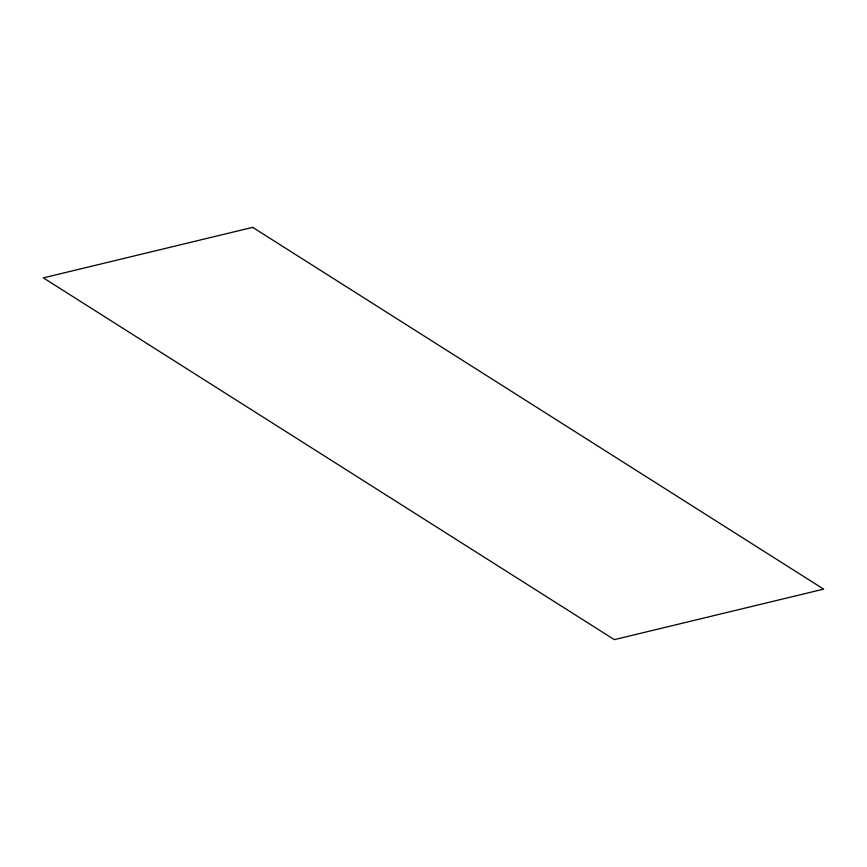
<?xml version="1.0" encoding="UTF-8"?>
<svg xmlns="http://www.w3.org/2000/svg" width="867" height="867" viewBox="0 0 867 867"><rect width="100%" height="100%" fill="white"/><g stroke="black" fill="none" stroke-linecap="round" stroke-linejoin="round"><path stroke-width="1.3" d="M252.665 227.36L43.35 277.873L614.335 639.64L823.65 589.126L252.665 227.36"/></g></svg>
